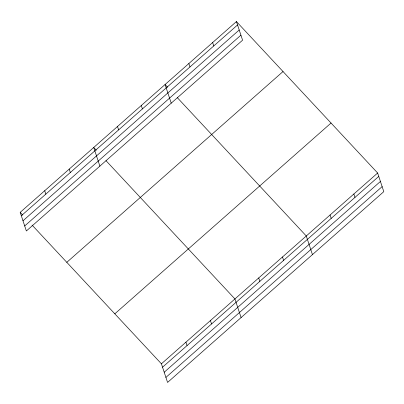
<?xml version="1.0" encoding="UTF-8"?>
<svg xmlns="http://www.w3.org/2000/svg" width="404" height="404" viewBox="0 0 404 404"><rect width="100%" height="100%" fill="white"/><g stroke="black" fill="none" stroke-linecap="round" stroke-linejoin="round"><path stroke-width="0.61" d="M236.426 21.564L242.587 40.193L26.361 230.982L20.2 212.347L236.426 21.564L377.639 173.018L383.8 191.653L167.574 382.436L161.413 363.807L32.062 225.073M21.326 215.746L237.547 24.962M22.988 220.776L239.208 29.992M24.7 225.952L240.92 35.168M66.801 262.327L283.022 71.543M114.812 313.822L331.038 123.038M161.413 363.807L377.639 173.018M162.539 367.206L378.76 176.417M164.201 372.23L380.427 181.447M165.913 377.407L382.139 186.623M167.609 87.249L165.069 84.522L171.23 103.156M177.356 97.702L306.283 235.981L312.449 254.611M96.258 150.207L93.718 147.48L99.879 166.115M105.999 160.661L234.931 298.94L241.092 317.569M20.2 212.347L22.74 215.074M353.854 194.006L354.98 197.404M330.068 214.994L331.194 218.392M212.64 42.551L213.761 45.95M282.502 256.964L283.623 260.363M188.855 63.539L189.976 66.938M258.717 277.952L259.838 281.351M141.284 105.51L142.41 108.908M210.423 320.559L211.55 323.957M117.498 126.497L118.624 129.896M185.921 342.183L187.042 345.582M69.21 169.104L70.336 172.503M44.708 190.728L45.829 194.127"/></g></svg>
